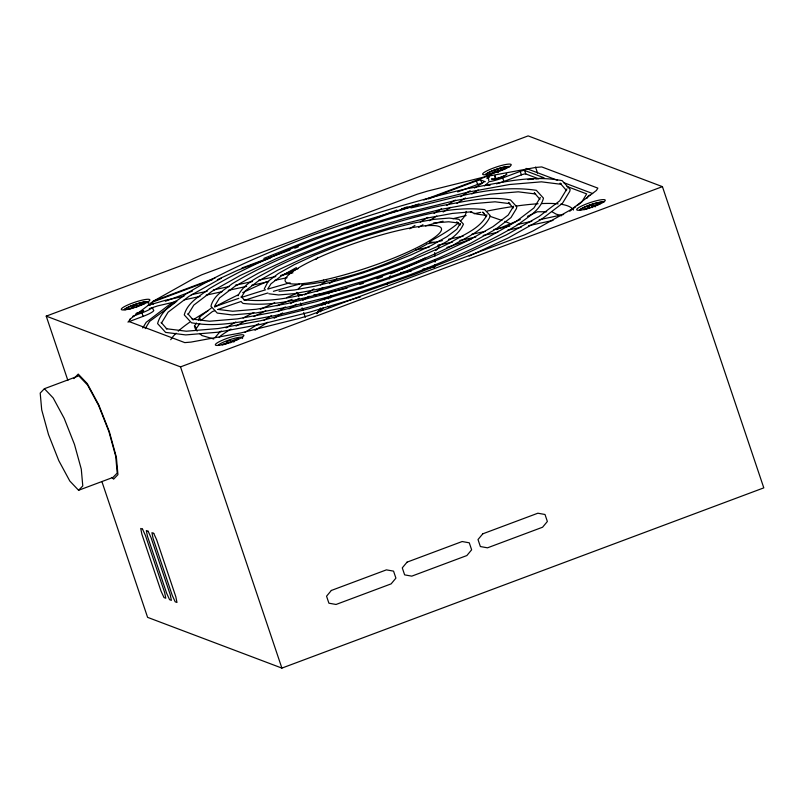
<?xml version="1.0" encoding="UTF-8"?>
<svg xmlns="http://www.w3.org/2000/svg" width="804" height="804" viewBox="0 0 804 804"><rect width="100%" height="100%" fill="white"/><g stroke="black" fill="none" stroke-linecap="round" stroke-linejoin="round"><path stroke-width="1.21" d="M488.691 180.729L488.752 179.101L487.355 177.885M434.652 267.018L434.853 264.556M435.054 262.084L435.255 259.622M149.906 305.43L150.258 303.59L151.976 302.947L153.343 304.143M264.285 288.897L268.214 281.249L278.244 273.631L294.083 264.737L314.635 255.19L338.514 245.622L364.081 236.698L389.608 229.019L413.336 223.11L433.657 219.371L449.195 218.075L458.883 219.281L463.456 224.155C454.793 243.27 429.899 248.044 413.105 257.863C381.166 271.27 348.172 282.194 314.404 289.942M487.385 176.86L487.003 178.619L489.445 177.061M328.786 303.379L329.449 301.168M330.454 297.842L331.117 295.631A157.594 26.009 -18.6 0 0 328.213 298.766M389.186 279.028L390.201 275.752M198.558 320.072L199.513 317.138L211.281 308.043M387.257 284.566L388.171 282.294M316.967 313.681L319.379 309.339M321.791 304.987L322.997 302.817M142.74 327.962L146.177 322.314L169.322 304.736L175.764 301.118M145.212 328.615L149.634 321.359L175.684 302.224M161.373 323.218L168.086 312.183L188.789 296.465L221.462 278.124M188.076 314.505L193.804 305.098L211.794 291.43L240.185 275.491L277.038 258.355L319.841 241.21L365.679 225.21L411.437 211.442L453.979 200.849L490.42 194.156L518.268 191.824L535.635 193.995L534.258 192.799L539.926 199.302M214.718 305.892L219.522 298.003L234.798 286.395L258.908 272.857L290.204 258.315L326.555 243.743L365.488 230.155L404.342 218.467L440.471 209.472L471.415 203.794L495.073 201.804L509.816 203.653L508.44 202.457L513.253 207.975M237.994 295.761C245.25 281.098 262.365 275.641 275.36 267.37C304.053 253.24 333.962 241.853 364.282 231.743C403.246 221.241 443.738 204.97 484.701 209.623L490.128 215.492M241.421 297.168L245.23 290.907L257.803 281.36L277.631 270.224L303.369 258.265L333.268 246.285L365.287 235.11L397.246 225.492L426.964 218.095L452.421 213.422L471.868 211.784M268.044 288.586L270.948 283.812L280.807 276.325L296.354 267.601M486.953 214.839C479.797 229.281 462.923 234.667 450.109 242.818C421.829 256.747 392.342 267.983 362.453 277.943C323.922 288.345 284.264 304.284 243.743 299.741M489.757 217.291C482.5 231.944 465.375 237.411 452.381 245.682C423.688 259.803 393.779 271.199 363.458 281.31C324.494 291.812 284.003 308.073 243.039 303.42L241.672 302.224M513.625 206.166L508.218 215.05L492.942 226.658L468.832 240.195L437.537 254.737L401.186 269.3L362.252 282.897L323.399 294.586L287.269 303.58L256.325 309.259L232.678 311.248L217.924 309.399M540.298 197.503L533.936 207.955L515.947 221.623L487.556 237.562L450.702 254.687L407.899 271.842L362.061 287.842L316.314 301.611L273.762 312.203L237.321 318.897L209.472 321.228L192.116 319.057M566.981 188.829L559.654 200.869L538.951 216.588L506.279 234.929L463.878 254.647L414.613 274.375L361.86 292.797L309.218 308.635L260.255 320.826L218.326 328.524L186.277 331.218L166.297 328.715M586.819 198.417L588.538 195.593L589.925 195.131M317.289 313.168L320.796 308.012M322.896 304.927L324.293 302.867A157.594 26.009 -18.6 0 0 325.389 304.746M197.191 331.097L195.603 329.509L194.427 326.012L196.488 323.037M195.603 329.509L199.734 323.57M320.203 311.821L323.168 307.781M488.309 182.528L484.601 185.955M316.062 259.36L317.861 257.401M214.959 337.66L219.552 332.263A157.594 26.009 -18.6 0 1 221.341 331.007M219.201 337.559L220.728 335.76A157.594 26.009 -18.6 0 1 230.979 329.057M44.401 388.714L40.2 393.066L41.707 409.859L48.511 434.592L58.792 460.642L69.807 481.023L78.581 490.279L113.002 477.405L117.203 473.064L115.706 456.27L108.892 431.527L98.611 405.477L87.606 385.096L78.822 375.84L44.401 388.714L53.185 397.97L64.189 418.351L74.47 444.401L81.284 469.144L82.782 485.938L78.581 490.279M73.888 378.583L78.229 374.081L87.314 383.659L98.701 404.754L109.344 431.698L116.389 457.285L117.937 474.661L113.595 479.164L111.947 477.415M495.495 229.351L510.952 217.613L516.429 208.628L516.801 206.819L510.51 199.975C487.063 195.382 463.416 201.955 440.351 205.864C401.186 214.799 362.795 226.738 325.087 240.547C293.239 252.878 261.541 265.993 232.245 283.701C224.195 290.143 213.542 295.369 210.939 306.234L217.231 313.078L232.145 314.947L256.074 312.937L287.39 307.188L323.952 298.083L363.267 286.254L402.653 272.506L439.436 257.772L471.104 243.049L494.44 229.944M569.755 211.221L575.704 206.708M577.684 205.211L581.644 202.196L586.689 193.905L567.011 186.468M244.949 332.323L258.757 323.64M264.074 320.304L271.511 315.62M277.882 311.62L285.33 306.937M290.636 303.6L299.138 298.254M304.455 294.917L314.012 288.907M320.384 284.897L326.766 280.887M409.638 228.778L414.954 225.442M420.271 222.095L427.708 217.422M434.08 213.412L441.517 208.738M446.833 205.402L455.325 200.055M460.642 196.709L470.209 190.699M474.45 188.025L484.018 182.016M255.019 330.303L267.772 322.283M274.144 318.273L282.646 312.927M289.028 308.917L296.465 304.234M302.847 300.224L309.218 296.214M316.665 291.54L323.037 287.531M329.419 283.521L336.856 278.847M418.703 227.381L422.954 224.708M429.336 220.698L436.773 216.025M443.145 212.015L450.592 207.342M456.963 203.332L465.466 197.985M471.847 193.975L478.229 189.965M426.492 244.456C388.041 265.4 345.429 280.506 301.741 284.998M217.351 279.691L237.582 270.295L270.435 258.004M469.154 256.104L508.55 237.793L541.504 219.291L562.388 203.422L569.775 191.282L570.157 189.483L562.147 180.659C530.469 174.458 498.52 183.332 467.365 188.618C414.462 200.698 362.594 216.819 311.661 235.471C268.636 252.134 225.813 269.842 186.237 293.761C175.473 302.394 161.493 309.238 157.584 323.57L165.594 332.394L185.754 334.916L218.075 332.203L260.375 324.434L309.761 312.133L360.514 296.867M470.451 212.025L476.993 214.095L486.169 215.432M263.863 258.406L313.128 238.667L365.88 220.256L418.522 204.417M67.868 380.423L46.23 316.133L528.138 135.896L662.426 186.649L763.8 487.867L281.892 668.104L147.594 617.351L101.917 481.626M138.388 305.852L144.408 303.6L143.514 303.259L137.494 305.51L135.926 304.917L132.479 306.213L134.047 306.796L128.027 309.058L128.921 309.389M499.817 170.679L505.847 168.418L504.942 168.086L498.922 170.337L497.354 169.744L493.917 171.031L495.485 171.624L489.455 173.875L490.35 174.217L496.38 171.966L497.947 172.558M129.926 309.017L134.941 307.138M152.84 301.309L215.01 278.063M241.994 267.973L290.083 249.984M294.777 248.225L298.294 246.908M346.383 228.929L396.824 210.065M423.798 199.975L484.792 177.161M151.273 302.575L212.246 279.772M365.478 222.457L388.945 213.683L425.226 202.769L467.124 192.337M401.387 209.03L407.246 206.839M428.351 198.94L476.42 180.96A3.749 0.623 -18.6 0 1 480.762 180.016L485.325 181.744M165.353 301.249L192.317 291.169M457.667 191.925L477.606 184.468A3.749 0.623 -18.6 0 1 481.938 183.513L480.762 180.016M132.57 316.364L141.936 312.867A14.985 2.472 -18.6 0 0 152.067 307.731M488.963 181.724A14.985 2.472 -18.6 0 0 502.681 177.945L520.228 171.383A3.749 0.623 -18.6 0 1 524.57 170.428L544.087 177.805L535.896 178.91M127.896 322.052L143.112 316.364A14.985 2.472 -18.6 0 0 153.303 309.862L152.519 307.53M496.49 183.845A14.985 2.472 -18.6 0 0 503.857 181.443L521.414 174.88A3.749 0.623 -18.6 0 1 525.746 173.935L538.379 178.709M233.964 341.971L232.396 341.378L238.416 339.127L237.522 338.786L231.502 341.037L229.934 340.444L226.487 341.73L228.055 342.323L222.035 344.574L222.929 344.916M595.392 206.789L593.824 206.196L599.844 203.945L598.95 203.613L592.93 205.864L591.362 205.271L587.915 206.558L589.483 207.151L583.463 209.402L584.357 209.743M223.934 344.544L228.949 342.665M585.362 209.362L590.377 207.492M46.23 316.133L180.518 366.885L662.426 186.649M364.674 221.844C311.248 239.984 257.853 259.712 209.241 288.726C199.834 296.274 187.513 302.304 184.257 314.897L191.412 322.736C218.979 328.132 246.778 320.404 273.883 315.811C319.922 305.299 365.046 291.269 409.367 275.038C446.803 260.546 484.068 245.13 518.5 224.316C527.906 216.778 540.228 210.748 543.484 198.146L536.328 190.317C493.927 183.885 451.828 198.799 410.884 207.934M147.986 305.369L165.534 300.244L183.915 296.284M149.313 308.625L157.785 305.872L176.8 301.45M401.467 209.261L419.115 203.945M191.262 294.706L207.191 291.279M213.311 289.953L229.24 286.525M235.361 285.209L252.516 281.511M258.637 280.194L275.792 276.496M280.686 275.44L292.937 272.807M426.462 244.044L442.391 240.617M448.511 239.29L463.215 236.125M471.787 234.286L485.264 231.381M493.837 229.532L509.766 226.105M517.113 224.517L531.816 221.351M539.162 219.763L563.664 214.487M184.156 299.872L200.085 296.435M206.216 295.118L222.145 291.691M228.266 290.365L246.647 286.405M251.551 285.35L268.707 281.661M274.837 280.335L287.088 277.702M415.768 249.984L429.246 247.079M437.818 245.23L452.531 242.064M459.878 240.476L475.807 237.049M483.164 235.461L497.867 232.296M507.676 230.185L521.153 227.281M528.509 225.703L553.011 220.417M467.486 192.226L509.414 184.528L541.464 181.835L561.443 184.337L560.076 183.141L566.599 190.638M313.208 290.164L294.083 293.671L278.546 294.978L268.858 293.772M527.796 179.583L533.585 179.101M433.416 223.05L448.672 221.773L458.179 222.959M279.068 291.279L294.324 290.003L314.284 286.335L337.59 280.536L362.644 272.998L387.759 264.225L411.206 254.838L431.386 245.451L446.934 236.718L456.793 229.24L460.28 223.512L459.898 225.311L456.813 221.763M546.69 211.764L537.343 211.774A157.594 26.009 -18.6 0 1 527.514 216.326M213.804 339.007L201.864 335.509L199.573 333.479M501.927 220.447L489.616 216.175M504.811 221.351L511.183 223.994M561.463 215.784L555.996 214.045L552.177 211.884M526.057 168.398L557.594 180.327M563.443 182.528L592.649 193.563M483.998 213.301L482.631 212.105L486.571 216.648M194.427 326.012L196.015 327.59M241.17 296.405L244.326 300.033M187.814 313.741L192.669 319.319M161.142 322.414L166.85 328.967M591.362 205.271L592.146 207.603M535.554 167.121L537.544 173.061M524.57 170.428L525.746 173.935M520.228 171.383L521.414 174.88M502.681 177.945L503.857 181.443M497.354 169.744L498.138 172.076M476.42 180.96L477.606 184.468M298.827 296.606L297.651 293.098A157.594 26.009 -18.6 0 0 286.515 297.681M300.495 303.068L301.289 305.44M302.093 307.811L302.887 310.193M303.691 312.565L305.289 317.319M229.934 340.444L230.718 342.785M199.513 317.138L200.688 320.645L212.467 311.54A157.594 26.009 -18.6 0 1 214.638 310.746M180.518 366.885L281.892 668.104M141.936 312.867L143.112 316.364M135.926 304.917L136.71 307.259M434.693 252.587L434.974 256.104M148.217 303.018A13.115 2.161 -18.6 0 0 139.524 303.048A13.115 2.161 -18.6 0 0 124.218 309.64A13.115 2.161 -18.6 0 1 139.524 303.068A13.115 2.161 -18.6 0 1 148.157 303.058M142.981 310.877A7.497 1.236 -18.6 0 1 136.097 313.449M218.226 345.157A13.115 2.161 -18.6 0 1 233.562 338.564A13.115 2.161 -18.6 0 1 242.215 338.554M603.703 202.166A13.115 2.161 -18.6 0 0 591.744 204.367A13.115 2.161 -18.6 0 0 579.583 209.995A13.115 2.161 -18.6 0 1 591.744 204.367A13.115 2.161 -18.6 0 1 603.633 202.196M504.409 175.704A7.497 1.236 -18.6 0 1 492.53 178.98M506.299 173.825A7.497 1.236 -18.6 0 1 506.279 174.508M491.927 175.041A13.115 2.161 -18.6 0 1 489.726 175.493M485.646 174.458A13.115 2.161 -18.6 0 1 497.736 168.84A13.115 2.161 -18.6 0 1 509.696 166.639M491.757 175.101A13.115 2.161 -18.6 0 1 489.556 175.553M488.611 175.694A13.115 2.161 -18.6 0 1 486.169 175.845M485.526 174.498A13.115 2.161 -18.6 0 1 497.656 168.87A13.115 2.161 -18.6 0 1 509.575 166.699M520.288 219.542A157.594 26.009 -18.6 0 1 496.038 229.622M471.265 238.999A157.594 26.009 -18.6 0 1 446.873 247.441M466.139 211.412A157.594 26.009 -18.6 0 1 460.441 221.05M458.632 222.718A157.594 26.009 -18.6 0 1 430.18 241.25M434.421 266.827A157.594 26.009 -18.6 0 1 422.874 269.159M411.095 271.199A157.594 26.009 -18.6 0 1 400.683 272.636M217.914 309.55A157.594 26.009 -18.6 0 1 241.17 301.45M244.516 300.334A157.594 26.009 -18.6 0 1 267.903 292.968M273.41 291.329A157.594 26.009 -18.6 0 1 299.44 284.134M214.547 306.837A157.594 26.009 -18.6 0 1 238.878 298.314M241.11 297.57A157.594 26.009 -18.6 0 1 265.611 289.792M267.822 289.128A157.594 26.009 -18.6 0 1 290.123 282.777M235.994 326.102A157.594 26.009 -18.6 0 1 246.346 320.434M253.923 316.565A157.594 26.009 -18.6 0 1 265.782 310.867M277.018 305.781A157.594 26.009 -18.6 0 1 292.093 299.349M226.095 327.851A157.594 26.009 -18.6 0 1 235.873 321.992M243.109 318.022A157.594 26.009 -18.6 0 1 253.873 312.505M260.315 309.379A157.594 26.009 -18.6 0 1 274.687 302.786M330.565 307.45A157.594 26.009 -18.6 0 1 327.489 306.284M324.394 299.832A157.594 26.009 -18.6 0 1 325.117 298.103M328.364 293.731A157.594 26.009 -18.6 0 1 329.941 292.123M325.379 304.153A157.594 26.009 -18.6 0 1 326.293 301.611M439.095 245.19A74.943 12.372 -18.6 0 1 435.818 250.587M424.914 258.024A74.943 12.372 -18.6 0 1 400.774 269.652M399.688 270.104A74.943 12.372 -18.6 0 1 390.603 273.762M382.583 276.777A74.943 12.372 -18.6 0 1 376.945 278.787M363.297 283.32A74.943 12.372 -18.6 0 1 359.88 284.375M347.117 288.053A74.943 12.372 -18.6 0 1 313.741 294.917M302.183 295.209A74.943 12.372 -18.6 0 1 296.897 292.385M298.204 289.048A74.943 12.372 -18.6 0 1 303.007 284.696M429.195 242.165A74.943 12.372 -18.6 0 1 434.964 242.537M170.729 339.71A213.573 35.245 -18.6 0 1 176.096 333.198M178.237 331.178A213.573 35.245 -18.6 0 1 189.553 322.314M193.02 319.952A213.573 35.245 -18.6 0 1 208.377 310.495M214.939 306.816A213.573 35.245 -18.6 0 1 238.416 294.726M242.687 292.666A213.573 35.245 -18.6 0 1 266.677 281.732M282.315 275.058A213.573 35.245 -18.6 0 1 298.214 268.596M425.437 225.904A213.573 35.245 -18.6 0 1 443.054 221.2M452.943 218.718A213.573 35.245 -18.6 0 1 466.119 215.572M474.189 213.763A213.573 35.245 -18.6 0 1 480.792 212.356M487.284 211.03A213.573 35.245 -18.6 0 1 512.64 206.578M515.937 206.095A213.573 35.245 -18.6 0 1 538.087 203.764M541.514 203.583A213.573 35.245 -18.6 0 1 558.117 203.874M560.629 204.186A213.573 35.245 -18.6 0 1 573.433 210.035M143.725 310.756A8.06 1.327 -18.6 0 1 136.318 313.52M506.5 173.825A8.06 1.327 -18.6 0 1 499.043 178.006A8.06 1.327 -18.6 0 1 491.726 178.629M490.138 185.232A14.985 2.472 -18.6 0 1 486.51 185.242M130.127 319.087L128.71 321.419L184.789 342.615L191.01 342.092L240.818 332.946L298.967 318.474L309.188 315.399L524.811 234.758L533.042 230.929L571.845 209.14L596.427 190.468L597.854 188.126L541.775 166.93L535.554 167.453L485.747 176.599L427.597 191.081L417.376 194.156L201.754 274.797L193.523 278.616L154.72 300.405L130.127 319.087M331.338 590.458L326.555 596.196L328.906 603.201L336.052 604.467L391.126 583.875L395.91 578.136L393.548 571.131L386.412 569.865L331.338 590.458M407.065 562.137L402.281 567.865L404.633 574.87L411.779 576.146L466.853 555.554L471.636 549.815L469.275 542.811L462.139 541.534L407.065 562.137M482.792 533.816L478.008 539.544L480.37 546.549L487.505 547.825L542.579 527.223L547.363 521.494L545.011 514.49L537.866 513.213L482.792 533.816M495.083 176.056L494.922 177.312L496.108 179.081L495.083 176.056M142.519 529.122L140.73 528.449L141.876 534.178L161.051 591.161L163.996 597.563L165.785 598.236L164.639 592.508L145.464 535.534L142.519 529.122M148.117 531.243L146.328 530.56L147.474 536.288L166.649 593.272L169.584 599.673L171.373 600.357L170.227 594.628L151.052 537.645L148.117 531.243M153.715 533.353L151.926 532.68L153.072 538.409L172.247 595.382L175.182 601.794L176.97 602.467L175.825 596.739L156.649 539.755L153.715 533.353M323.66 280.063A82.43 13.608 -18.6 0 0 441.527 229.341A82.43 13.608 -18.6 0 0 324.655 254.918A82.43 13.608 -18.6 0 0 323.66 280.063M125.364 309.771A15.055 2.482 -18.6 0 0 149.343 300.817A15.055 2.482 -18.6 0 0 132.037 303.229A15.055 2.482 -18.6 0 0 125.364 309.771M219.422 345.268A15.055 2.482 -18.6 0 0 243.391 336.313A15.055 2.482 -18.6 0 0 226.095 338.725A15.055 2.482 -18.6 0 0 219.422 345.268M580.769 210.105A15.055 2.482 -18.6 0 0 604.739 201.161A15.055 2.482 -18.6 0 0 587.443 203.563A15.055 2.482 -18.6 0 0 580.769 210.105M486.711 174.609A15.055 2.482 -18.6 0 0 510.691 165.664A15.055 2.482 -18.6 0 0 493.385 168.066A15.055 2.482 -18.6 0 0 486.711 174.609"/></g></svg>
